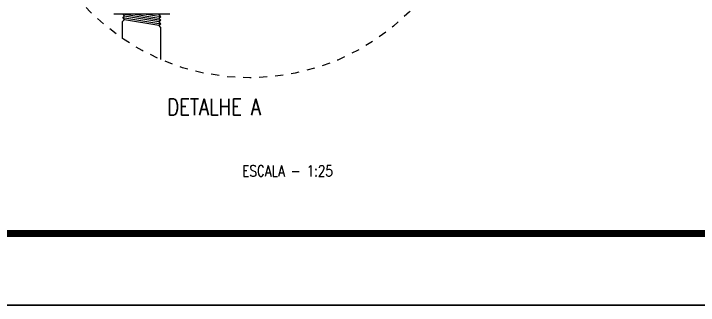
# Model space of a CAD drawing. Header units: metres. Extents: x 2999 to 3164, y 1641 to 1678.
# Drawn here: x 3003.55 to 3012.07, y 1640.57 to 1644.2 of the extents above; entities that cross this region are included whole.
import ezdxf

# ---------------------------------------------------------------- set-up
doc = ezdxf.new("R2010")
doc.units = ezdxf.units.M
doc.linetypes.add('CONTORNO_QUADRO_T', pattern=[0.35, 0.2, -0.15])
doc.layers.add('ARQ-FOLHA', color=7, linetype='Continuous')
doc.layers.add('PDF8_Text', color=30, linetype='Continuous', true_color=0xff7f00)
doc.styles.add('ROMANS', font='ROMANS.shx', dxfattribs={"width": 0.8, "height": 0.1})

# ---------------------------------------------------------------- blocks, each defined once
blk = doc.blocks.new('FOLHA A2')
at = {"layer": 'ARQ-FOLHA'}
blk.add_line((0, -420), (594, -420), dxfattribs=at)
at = {"layer": 'ARQ-FOLHA', "const_width": 1}
blk.add_lwpolyline([(25, -410), (584, -410), (584, -10), (25, -10), (25, -410)], dxfattribs=at)

msp = doc.modelspace()

# ---------------------------------------------------------------- linework, layer by layer
at = {"color": 7, "linetype": 'Continuous', "lineweight": 20, "true_color": 0x000007}
for points in [[(3004.7967, 1644.2006), (3005.4923, 1644.2006), (3005.4923, 1644.2006)], [(3004.9296, 1644.1276), (3004.9081, 1644.1551), (3004.9296, 1644.1731), (3004.9081, 1644.1994), (3004.9105, 1644.2006)], [(3004.9081, 1644.1994), (3005.381, 1644.1216), (3005.381, 1644.1216)], [(3004.9296, 1644.1731), (3005.357, 1644.1024), (3005.357, 1644.1024)], [(3005.0362, 1644.2006), (3005.357, 1644.1467), (3005.357, 1644.1467)], [(3005.1727, 1644.2006), (3005.381, 1644.1671), (3005.381, 1644.1671)], [(3005.3092, 1644.2006), (3005.357, 1644.1934), (3005.357, 1644.1934)], [(3005.357, 1644.0569), (3005.381, 1644.0749), (3005.357, 1644.1024), (3005.381, 1644.1216), (3005.357, 1644.1467), (3005.381, 1644.1671), (3005.357, 1644.1934), (3005.3714, 1644.2006)], [(3004.9009, 1644.1024), (3004.9296, 1644.1276), (3004.9296, 1644.1276)], [(3004.9009, 1643.8917), (3004.9009, 1644.1024), (3004.9009, 1644.1024)], [(3004.9081, 1644.1551), (3005.381, 1644.0749), (3005.381, 1644.0749)], [(3004.9296, 1644.1276), (3005.357, 1644.0569), (3005.357, 1644.0569)], [(3005.381, 1644.0306), (3005.357, 1644.0569), (3005.357, 1644.0569)], [(3005.381, 1643.6295), (3005.381, 1644.0306), (3005.381, 1644.0306)]]:
    msp.add_lwpolyline(points, dxfattribs=at)
at = {"color": 30, "linetype": 'CONTORNO_QUADRO_T', "lineweight": 20, "ltscale": 0.1}
msp.add_open_spline([(3009.3009, 1646.2156), (3009.3009, 1647.7685), (3008.0413, 1649.0281), (3006.4873, 1649.0281), (3006.4873, 1649.0281), (3004.9344, 1649.0281), (3003.6749, 1647.7685), (3003.6749, 1646.2156), (3003.6749, 1646.2156), (3003.6749, 1644.6616), (3004.9344, 1643.402), (3006.4873, 1643.402), (3006.4873, 1643.402), (3008.0413, 1643.402), (3009.3009, 1644.6616), (3009.3009, 1646.2156)], degree=3, knots=[0, 0, 0, 0, 0.0625, 0.0625, 0.0625, 0.062501, 0.125, 0.125, 0.125, 0.125001, 0.1875, 0.1875, 0.1875, 0.187501, 1, 1, 1, 1], dxfattribs=at)

# ---------------------------------------------------------------- block references
at = {"layer": 'ARQ-FOLHA', "xscale": 0.08952391981061225, "yscale": 0.08952391981061225, "zscale": 0.08952391981061225}
msp.add_blockref('FOLHA A2', (2999.0933, 1678.1676), dxfattribs=at)

# ---------------------------------------------------------------- texts
at = {"insert": (3006.3936, 1642.3113), "char_height": 0.136702, "attachment_point": 1, "style": 'ROMANS'}
msp.add_mtext_dynamic_manual_height_columns('ESCALA - 1:25', width=3.771476, gutter_width=0.6835, heights=[0], dxfattribs=at)
at = {"layer": 'PDF8_Text', "insert": (3005.4612, 1643.1423), "char_height": 0.20505, "attachment_point": 1, "style": 'ROMANS'}
msp.add_mtext_dynamic_manual_height_columns('DETALHE A', width=1.804078, gutter_width=0.6835, heights=[0], dxfattribs=at)

doc.saveas('drawing.dxf')
